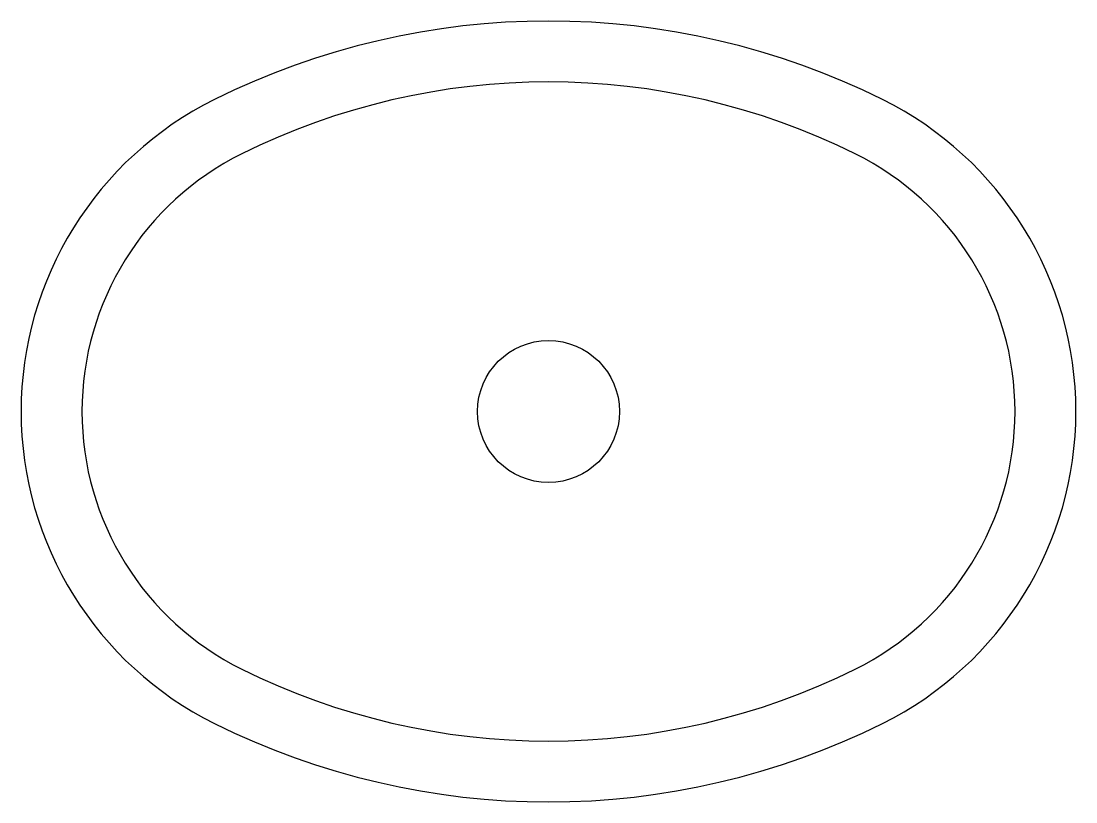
# Model space of a CAD drawing. Extents: x 495.525 to 496.015, y 210.939 to 211.302.
import ezdxf

# ---------------------------------------------------------------- set-up
doc = ezdxf.new("R2010")
doc.units = 0
doc.header["$LTSCALE"] = 1500
doc.header["$MEASUREMENT"] = 0
doc.layers.add('PECAS', color=2, linetype='CONTINUOUS')

msp = doc.modelspace()

# ---------------------------------------------------------------- linework, layer by layer
at = {"layer": 'PECAS'}
msp.add_circle((495.7702964361515, 211.1203672416877), 0.032980769, dxfattribs=at)
for centre, radius, start, end in [((495.7702964361515, 210.9530005476877), 0.348760922, 63.59464799999999, 116.405352), ((495.7702964361515, 210.9530005476877), 0.320491692, 63.59464799999999, 116.405352), ((495.6871954011515, 211.1203672416877), 0.161898962, 116.405352, 243.5946490000001), ((495.8533974711515, 211.1203672416877), 0.161898962, 296.405354, 63.59464799999999), ((495.6871954011515, 211.1203672416877), 0.133629732, 116.405352, 243.5946490000001), ((495.8533974711515, 211.1203672416877), 0.133629732, 296.405354, 63.59464799999999), ((495.7702964361515, 211.2877339346877), 0.320491692, 243.5946490000001, 296.405353), ((495.7702964361515, 211.2877339346877), 0.348760922, 243.5946490000001, 296.405353)]:
    msp.add_arc(centre, radius, start, end, dxfattribs=at)

doc.saveas('drawing.dxf')
